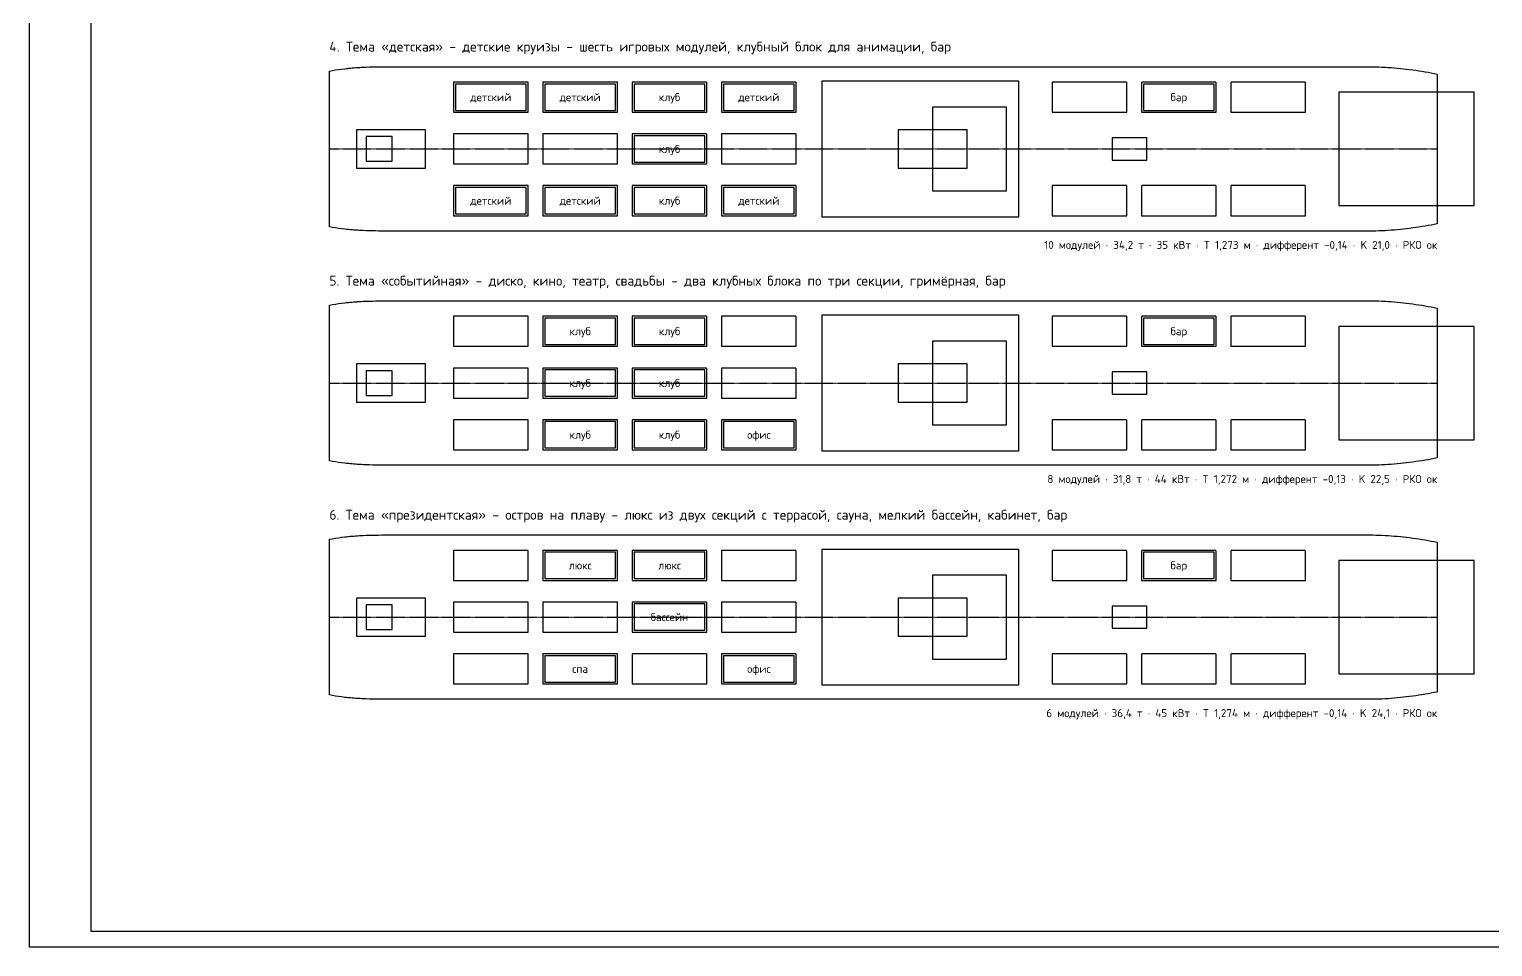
# Model space of a CAD drawing. Header units: millimetres. Extents: x -6375 to 203875, y -121750 to 26750.
# Drawn here: x -6375 to 112500, y -121750 to -47291 of the extents above; entities that cross this region are included whole.
import ezdxf
from ezdxf.enums import TextEntityAlignment as Align

# ---------------------------------------------------------------- set-up
doc = ezdxf.new("R2010")
doc.units = ezdxf.units.MM
doc.linetypes.add('CENTER', pattern=[5.08, 3.175, -0.635, 0.635, -0.635])
doc.linetypes.add('DASHED', pattern=[1.524, 1.27, -0.254])
for name, color, linetype in [('00_РАМКА', 7, 'Continuous'), ('02_ПАЛУБЫ', 4, 'Continuous'), ('05_ОБОРУДОВАНИЕ', 5, 'Continuous'), ('07_ОСИ', 2, 'CENTER'), ('08_ТЕКСТ', 7, 'Continuous'), ('30_СЛОТЫ', 3, 'DASHED'), ('40_ОФИС', 5, 'Continuous'), ('41_СПА', 1, 'Continuous'), ('42_БАССЕЙН', 4, 'Continuous'), ('43_ДЕТСКИЙ', 3, 'Continuous'), ('44_КЛУБ', 6, 'Continuous'), ('45_ЛЮКС', 2, 'Continuous'), ('46_БАР', 30, 'Continuous')]:
    doc.layers.add(name, color=color, linetype=linetype)
doc.styles.add('ГОСТ', font='isocpeur.ttf')

msp = doc.modelspace()

# ---------------------------------------------------------------- linework, layer by layer
at = {"layer": '00_РАМКА'}
for points in [[(-6375, -121750), (203875, -121750), (203875, 26750), (-6375, 26750)], [(-1375, -120500), (202625, -120500), (202625, 25500), (-1375, 25500)]]:
    msp.add_lwpolyline(points, close=True, dxfattribs=at)
at = {"layer": '02_ПАЛУБЫ'}
for points in [[(18000, -50683), (18250, -50635), (18500, -50592), (18750, -50554), (19000, -50519), (19250, -50489), (19400, -50472), (19500, -50461), (19550, -50456), (19700, -50442), (19750, -50437), (19850, -50429), (20000, -50417), (20150, -50405), (20250, -50399), (20300, -50395), (20450, -50386), (20500, -50383), (20600, -50378), (20750, -50370), (21000, -50360), (21250, -50351), (21500, -50345), (21750, -50340), (22000, -50337), (22250, -50335), (22500, -50334), (22750, -50333), (23000, -50333), (23250, -50333), (23500, -50333), (23750, -50333), (24000, -50333), (24500, -50333), (25000, -50333), (25500, -50333), (26000, -50333), (26500, -50333), (27000, -50333), (27500, -50333), (28000, -50333), (28500, -50333), (29000, -50333), (29500, -50333), (30000, -50333), (30500, -50333), (31000, -50333), (31500, -50333), (32000, -50333), (32500, -50333), (33000, -50333), (33500, -50333), (34000, -50333), (34500, -50333), (35000, -50333), (35500, -50333), (36000, -50333), (36500, -50333), (37000, -50333), (37500, -50333), (38000, -50333), (38500, -50333), (39000, -50333), (39500, -50333), (40000, -50333), (40500, -50333), (41000, -50333), (41500, -50333), (42000, -50333), (42500, -50333), (43000, -50333), (43500, -50333), (44000, -50333), (44500, -50333), (45000, -50333), (45500, -50333), (46000, -50333), (46500, -50333), (47000, -50333), (47500, -50333), (48000, -50333), (48500, -50333), (49000, -50333), (49500, -50333), (50000, -50333), (50500, -50333), (51000, -50333), (51500, -50333), (52000, -50333), (52500, -50333), (53000, -50333), (53500, -50333), (54000, -50333), (54500, -50333), (55000, -50333), (55500, -50333), (56000, -50333), (56500, -50333), (57000, -50333), (57400, -50333), (57500, -50333), (57550, -50333), (57700, -50333), (57850, -50333), (58000, -50333), (58150, -50333), (58300, -50333), (58450, -50333), (58500, -50333), (58600, -50333), (59000, -50333), (59500, -50333), (60000, -50333), (60500, -50333), (61000, -50333), (61500, -50333), (62000, -50333), (62500, -50333), (63000, -50333), (63500, -50333), (64000, -50333), (64500, -50333), (65000, -50333), (65500, -50333), (66000, -50333), (66500, -50333), (67000, -50333), (67500, -50333), (68000, -50333), (68500, -50333), (69000, -50333), (69500, -50333), (70000, -50333), (70500, -50333), (71000, -50333), (71500, -50333), (72000, -50333), (72500, -50333), (73000, -50333), (73400, -50333), (73500, -50333), (73550, -50333), (73700, -50333), (73850, -50333), (74000, -50333), (74150, -50333), (74300, -50333), (74450, -50333), (74500, -50333), (74600, -50333), (75000, -50333), (75500, -50333), (76000, -50333), (76500, -50333), (77000, -50333), (77500, -50333), (78000, -50333), (78500, -50333), (79000, -50333), (79500, -50333), (80000, -50333), (80500, -50333), (81000, -50333), (81500, -50333), (82000, -50333), (82500, -50333), (83000, -50333), (83500, -50333), (84000, -50333), (84500, -50333), (85000, -50333), (85500, -50333), (86000, -50333), (86500, -50333), (87000, -50333), (87500, -50333), (88000, -50333), (88500, -50333), (89000, -50333), (89500, -50333), (90000, -50333), (90500, -50333), (91000, -50333), (91500, -50333), (92000, -50333), (92500, -50333), (93000, -50333), (93500, -50333), (94000, -50333), (94500, -50333), (95000, -50333), (95500, -50333), (96000, -50333), (96500, -50333), (97000, -50333), (97500, -50333), (98000, -50333), (98500, -50333), (99000, -50333), (99500, -50333), (100000, -50333), (100500, -50333), (101000, -50333), (101250, -50333), (101500, -50333), (101750, -50333), (102000, -50333), (102250, -50333), (102500, -50333), (102750, -50333), (103000, -50336), (103250, -50342), (103500, -50352), (103750, -50364), (104000, -50379), (104250, -50397), (104500, -50417), (104750, -50439), (105000, -50463), (105250, -50490), (105500, -50519), (105750, -50550), (106000, -50583), (106250, -50618), (106500, -50655), (106750, -50694), (107000, -50735), (107250, -50778), (107500, -50823), (107750, -50871), (108000, -50920), (108000, -63080), (107750, -63129), (107500, -63177), (107250, -63222), (107000, -63265), (106750, -63306), (106500, -63345), (106250, -63382), (106000, -63417), (105750, -63450), (105500, -63481), (105250, -63510), (105000, -63537), (104750, -63561), (104500, -63583), (104250, -63603), (104000, -63621), (103750, -63636), (103500, -63648), (103250, -63658), (103000, -63664), (102750, -63667), (102500, -63667), (102250, -63667), (102000, -63667), (101750, -63667), (101500, -63667), (101250, -63667), (101000, -63667), (100500, -63667), (100000, -63667), (99500, -63667), (99000, -63667), (98500, -63667), (98000, -63667), (97500, -63667), (97000, -63667), (96500, -63667), (96000, -63667), (95500, -63667), (95000, -63667), (94500, -63667), (94000, -63667), (93500, -63667), (93000, -63667), (92500, -63667), (92000, -63667), (91500, -63667), (91000, -63667), (90500, -63667), (90000, -63667), (89500, -63667), (89000, -63667), (88500, -63667), (88000, -63667), (87500, -63667), (87000, -63667), (86500, -63667), (86000, -63667), (85500, -63667), (85000, -63667), (84500, -63667), (84000, -63667), (83500, -63667), (83000, -63667), (82500, -63667), (82000, -63667), (81500, -63667), (81000, -63667), (80500, -63667), (80000, -63667), (79500, -63667), (79000, -63667), (78500, -63667), (78000, -63667), (77500, -63667), (77000, -63667), (76500, -63667), (76000, -63667), (75500, -63667), (75000, -63667), (74600, -63667), (74500, -63667), (74450, -63667), (74300, -63667), (74150, -63667), (74000, -63667), (73850, -63667), (73700, -63667), (73550, -63667), (73500, -63667), (73400, -63667), (73000, -63667), (72500, -63667), (72000, -63667), (71500, -63667), (71000, -63667), (70500, -63667), (70000, -63667), (69500, -63667), (69000, -63667), (68500, -63667), (68000, -63667), (67500, -63667), (67000, -63667), (66500, -63667), (66000, -63667), (65500, -63667), (65000, -63667), (64500, -63667), (64000, -63667), (63500, -63667), (63000, -63667), (62500, -63667), (62000, -63667), (61500, -63667), (61000, -63667), (60500, -63667), (60000, -63667), (59500, -63667), (59000, -63667), (58600, -63667), (58500, -63667), (58450, -63667), (58300, -63667), (58150, -63667), (58000, -63667), (57850, -63667), (57700, -63667), (57550, -63667), (57500, -63667), (57400, -63667), (57000, -63667), (56500, -63667), (56000, -63667), (55500, -63667), (55000, -63667), (54500, -63667), (54000, -63667), (53500, -63667), (53000, -63667), (52500, -63667), (52000, -63667), (51500, -63667), (51000, -63667), (50500, -63667), (50000, -63667), (49500, -63667), (49000, -63667), (48500, -63667), (48000, -63667), (47500, -63667), (47000, -63667), (46500, -63667), (46000, -63667), (45500, -63667), (45000, -63667), (44500, -63667), (44000, -63667), (43500, -63667), (43000, -63667), (42500, -63667), (42000, -63667), (41500, -63667), (41000, -63667), (40500, -63667), (40000, -63667), (39500, -63667), (39000, -63667), (38500, -63667), (38000, -63667), (37500, -63667), (37000, -63667), (36500, -63667), (36000, -63667), (35500, -63667), (35000, -63667), (34500, -63667), (34000, -63667), (33500, -63667), (33000, -63667), (32500, -63667), (32000, -63667), (31500, -63667), (31000, -63667), (30500, -63667), (30000, -63667), (29500, -63667), (29000, -63667), (28500, -63667), (28000, -63667), (27500, -63667), (27000, -63667), (26500, -63667), (26000, -63667), (25500, -63667), (25000, -63667), (24500, -63667), (24000, -63667), (23750, -63667), (23500, -63667), (23250, -63667), (23000, -63667), (22750, -63667), (22500, -63666), (22250, -63665), (22000, -63663), (21750, -63660), (21500, -63655), (21250, -63649), (21000, -63640), (20750, -63630), (20600, -63622), (20500, -63617), (20450, -63614), (20300, -63605), (20250, -63601), (20150, -63595), (20000, -63583), (19850, -63571), (19750, -63563), (19700, -63558), (19550, -63544), (19500, -63539), (19400, -63528), (19250, -63511), (19000, -63481), (18750, -63446), (18500, -63408), (18250, -63365), (18000, -63317)], [(18000, -69683), (18250, -69635), (18500, -69592), (18750, -69554), (19000, -69519), (19250, -69489), (19400, -69472), (19500, -69461), (19550, -69456), (19700, -69442), (19750, -69437), (19850, -69429), (20000, -69417), (20150, -69405), (20250, -69399), (20300, -69395), (20450, -69386), (20500, -69383), (20600, -69378), (20750, -69370), (21000, -69360), (21250, -69351), (21500, -69345), (21750, -69340), (22000, -69337), (22250, -69335), (22500, -69334), (22750, -69333), (23000, -69333), (23250, -69333), (23500, -69333), (23750, -69333), (24000, -69333), (24500, -69333), (25000, -69333), (25500, -69333), (26000, -69333), (26500, -69333), (27000, -69333), (27500, -69333), (28000, -69333), (28500, -69333), (29000, -69333), (29500, -69333), (30000, -69333), (30500, -69333), (31000, -69333), (31500, -69333), (32000, -69333), (32500, -69333), (33000, -69333), (33500, -69333), (34000, -69333), (34500, -69333), (35000, -69333), (35500, -69333), (36000, -69333), (36500, -69333), (37000, -69333), (37500, -69333), (38000, -69333), (38500, -69333), (39000, -69333), (39500, -69333), (40000, -69333), (40500, -69333), (41000, -69333), (41500, -69333), (42000, -69333), (42500, -69333), (43000, -69333), (43500, -69333), (44000, -69333), (44500, -69333), (45000, -69333), (45500, -69333), (46000, -69333), (46500, -69333), (47000, -69333), (47500, -69333), (48000, -69333), (48500, -69333), (49000, -69333), (49500, -69333), (50000, -69333), (50500, -69333), (51000, -69333), (51500, -69333), (52000, -69333), (52500, -69333), (53000, -69333), (53500, -69333), (54000, -69333), (54500, -69333), (55000, -69333), (55500, -69333), (56000, -69333), (56500, -69333), (57000, -69333), (57400, -69333), (57500, -69333), (57550, -69333), (57700, -69333), (57850, -69333), (58000, -69333), (58150, -69333), (58300, -69333), (58450, -69333), (58500, -69333), (58600, -69333), (59000, -69333), (59500, -69333), (60000, -69333), (60500, -69333), (61000, -69333), (61500, -69333), (62000, -69333), (62500, -69333), (63000, -69333), (63500, -69333), (64000, -69333), (64500, -69333), (65000, -69333), (65500, -69333), (66000, -69333), (66500, -69333), (67000, -69333), (67500, -69333), (68000, -69333), (68500, -69333), (69000, -69333), (69500, -69333), (70000, -69333), (70500, -69333), (71000, -69333), (71500, -69333), (72000, -69333), (72500, -69333), (73000, -69333), (73400, -69333), (73500, -69333), (73550, -69333), (73700, -69333), (73850, -69333), (74000, -69333), (74150, -69333), (74300, -69333), (74450, -69333), (74500, -69333), (74600, -69333), (75000, -69333), (75500, -69333), (76000, -69333), (76500, -69333), (77000, -69333), (77500, -69333), (78000, -69333), (78500, -69333), (79000, -69333), (79500, -69333), (80000, -69333), (80500, -69333), (81000, -69333), (81500, -69333), (82000, -69333), (82500, -69333), (83000, -69333), (83500, -69333), (84000, -69333), (84500, -69333), (85000, -69333), (85500, -69333), (86000, -69333), (86500, -69333), (87000, -69333), (87500, -69333), (88000, -69333), (88500, -69333), (89000, -69333), (89500, -69333), (90000, -69333), (90500, -69333), (91000, -69333), (91500, -69333), (92000, -69333), (92500, -69333), (93000, -69333), (93500, -69333), (94000, -69333), (94500, -69333), (95000, -69333), (95500, -69333), (96000, -69333), (96500, -69333), (97000, -69333), (97500, -69333), (98000, -69333), (98500, -69333), (99000, -69333), (99500, -69333), (100000, -69333), (100500, -69333), (101000, -69333), (101250, -69333), (101500, -69333), (101750, -69333), (102000, -69333), (102250, -69333), (102500, -69333), (102750, -69333), (103000, -69336), (103250, -69342), (103500, -69352), (103750, -69364), (104000, -69379), (104250, -69397), (104500, -69417), (104750, -69439), (105000, -69463), (105250, -69490), (105500, -69519), (105750, -69550), (106000, -69583), (106250, -69618), (106500, -69655), (106750, -69694), (107000, -69735), (107250, -69778), (107500, -69823), (107750, -69871), (108000, -69920), (108000, -82080), (107750, -82129), (107500, -82177), (107250, -82222), (107000, -82265), (106750, -82306), (106500, -82345), (106250, -82382), (106000, -82417), (105750, -82450), (105500, -82481), (105250, -82510), (105000, -82537), (104750, -82561), (104500, -82583), (104250, -82603), (104000, -82621), (103750, -82636), (103500, -82648), (103250, -82658), (103000, -82664), (102750, -82667), (102500, -82667), (102250, -82667), (102000, -82667), (101750, -82667), (101500, -82667), (101250, -82667), (101000, -82667), (100500, -82667), (100000, -82667), (99500, -82667), (99000, -82667), (98500, -82667), (98000, -82667), (97500, -82667), (97000, -82667), (96500, -82667), (96000, -82667), (95500, -82667), (95000, -82667), (94500, -82667), (94000, -82667), (93500, -82667), (93000, -82667), (92500, -82667), (92000, -82667), (91500, -82667), (91000, -82667), (90500, -82667), (90000, -82667), (89500, -82667), (89000, -82667), (88500, -82667), (88000, -82667), (87500, -82667), (87000, -82667), (86500, -82667), (86000, -82667), (85500, -82667), (85000, -82667), (84500, -82667), (84000, -82667), (83500, -82667), (83000, -82667), (82500, -82667), (82000, -82667), (81500, -82667), (81000, -82667), (80500, -82667), (80000, -82667), (79500, -82667), (79000, -82667), (78500, -82667), (78000, -82667), (77500, -82667), (77000, -82667), (76500, -82667), (76000, -82667), (75500, -82667), (75000, -82667), (74600, -82667), (74500, -82667), (74450, -82667), (74300, -82667), (74150, -82667), (74000, -82667), (73850, -82667), (73700, -82667), (73550, -82667), (73500, -82667), (73400, -82667), (73000, -82667), (72500, -82667), (72000, -82667), (71500, -82667), (71000, -82667), (70500, -82667), (70000, -82667), (69500, -82667), (69000, -82667), (68500, -82667), (68000, -82667), (67500, -82667), (67000, -82667), (66500, -82667), (66000, -82667), (65500, -82667), (65000, -82667), (64500, -82667), (64000, -82667), (63500, -82667), (63000, -82667), (62500, -82667), (62000, -82667), (61500, -82667), (61000, -82667), (60500, -82667), (60000, -82667), (59500, -82667), (59000, -82667), (58600, -82667), (58500, -82667), (58450, -82667), (58300, -82667), (58150, -82667), (58000, -82667), (57850, -82667), (57700, -82667), (57550, -82667), (57500, -82667), (57400, -82667), (57000, -82667), (56500, -82667), (56000, -82667), (55500, -82667), (55000, -82667), (54500, -82667), (54000, -82667), (53500, -82667), (53000, -82667), (52500, -82667), (52000, -82667), (51500, -82667), (51000, -82667), (50500, -82667), (50000, -82667), (49500, -82667), (49000, -82667), (48500, -82667), (48000, -82667), (47500, -82667), (47000, -82667), (46500, -82667), (46000, -82667), (45500, -82667), (45000, -82667), (44500, -82667), (44000, -82667), (43500, -82667), (43000, -82667), (42500, -82667), (42000, -82667), (41500, -82667), (41000, -82667), (40500, -82667), (40000, -82667), (39500, -82667), (39000, -82667), (38500, -82667), (38000, -82667), (37500, -82667), (37000, -82667), (36500, -82667), (36000, -82667), (35500, -82667), (35000, -82667), (34500, -82667), (34000, -82667), (33500, -82667), (33000, -82667), (32500, -82667), (32000, -82667), (31500, -82667), (31000, -82667), (30500, -82667), (30000, -82667), (29500, -82667), (29000, -82667), (28500, -82667), (28000, -82667), (27500, -82667), (27000, -82667), (26500, -82667), (26000, -82667), (25500, -82667), (25000, -82667), (24500, -82667), (24000, -82667), (23750, -82667), (23500, -82667), (23250, -82667), (23000, -82667), (22750, -82667), (22500, -82666), (22250, -82665), (22000, -82663), (21750, -82660), (21500, -82655), (21250, -82649), (21000, -82640), (20750, -82630), (20600, -82622), (20500, -82617), (20450, -82614), (20300, -82605), (20250, -82601), (20150, -82595), (20000, -82583), (19850, -82571), (19750, -82563), (19700, -82558), (19550, -82544), (19500, -82539), (19400, -82528), (19250, -82511), (19000, -82481), (18750, -82446), (18500, -82408), (18250, -82365), (18000, -82317)], [(18000, -88683), (18250, -88635), (18500, -88592), (18750, -88554), (19000, -88519), (19250, -88489), (19400, -88472), (19500, -88461), (19550, -88456), (19700, -88442), (19750, -88437), (19850, -88429), (20000, -88417), (20150, -88405), (20250, -88399), (20300, -88395), (20450, -88386), (20500, -88383), (20600, -88378), (20750, -88370), (21000, -88360), (21250, -88351), (21500, -88345), (21750, -88340), (22000, -88337), (22250, -88335), (22500, -88334), (22750, -88333), (23000, -88333), (23250, -88333), (23500, -88333), (23750, -88333), (24000, -88333), (24500, -88333), (25000, -88333), (25500, -88333), (26000, -88333), (26500, -88333), (27000, -88333), (27500, -88333), (28000, -88333), (28500, -88333), (29000, -88333), (29500, -88333), (30000, -88333), (30500, -88333), (31000, -88333), (31500, -88333), (32000, -88333), (32500, -88333), (33000, -88333), (33500, -88333), (34000, -88333), (34500, -88333), (35000, -88333), (35500, -88333), (36000, -88333), (36500, -88333), (37000, -88333), (37500, -88333), (38000, -88333), (38500, -88333), (39000, -88333), (39500, -88333), (40000, -88333), (40500, -88333), (41000, -88333), (41500, -88333), (42000, -88333), (42500, -88333), (43000, -88333), (43500, -88333), (44000, -88333), (44500, -88333), (45000, -88333), (45500, -88333), (46000, -88333), (46500, -88333), (47000, -88333), (47500, -88333), (48000, -88333), (48500, -88333), (49000, -88333), (49500, -88333), (50000, -88333), (50500, -88333), (51000, -88333), (51500, -88333), (52000, -88333), (52500, -88333), (53000, -88333), (53500, -88333), (54000, -88333), (54500, -88333), (55000, -88333), (55500, -88333), (56000, -88333), (56500, -88333), (57000, -88333), (57400, -88333), (57500, -88333), (57550, -88333), (57700, -88333), (57850, -88333), (58000, -88333), (58150, -88333), (58300, -88333), (58450, -88333), (58500, -88333), (58600, -88333), (59000, -88333), (59500, -88333), (60000, -88333), (60500, -88333), (61000, -88333), (61500, -88333), (62000, -88333), (62500, -88333), (63000, -88333), (63500, -88333), (64000, -88333), (64500, -88333), (65000, -88333), (65500, -88333), (66000, -88333), (66500, -88333), (67000, -88333), (67500, -88333), (68000, -88333), (68500, -88333), (69000, -88333), (69500, -88333), (70000, -88333), (70500, -88333), (71000, -88333), (71500, -88333), (72000, -88333), (72500, -88333), (73000, -88333), (73400, -88333), (73500, -88333), (73550, -88333), (73700, -88333), (73850, -88333), (74000, -88333), (74150, -88333), (74300, -88333), (74450, -88333), (74500, -88333), (74600, -88333), (75000, -88333), (75500, -88333), (76000, -88333), (76500, -88333), (77000, -88333), (77500, -88333), (78000, -88333), (78500, -88333), (79000, -88333), (79500, -88333), (80000, -88333), (80500, -88333), (81000, -88333), (81500, -88333), (82000, -88333), (82500, -88333), (83000, -88333), (83500, -88333), (84000, -88333), (84500, -88333), (85000, -88333), (85500, -88333), (86000, -88333), (86500, -88333), (87000, -88333), (87500, -88333), (88000, -88333), (88500, -88333), (89000, -88333), (89500, -88333), (90000, -88333), (90500, -88333), (91000, -88333), (91500, -88333), (92000, -88333), (92500, -88333), (93000, -88333), (93500, -88333), (94000, -88333), (94500, -88333), (95000, -88333), (95500, -88333), (96000, -88333), (96500, -88333), (97000, -88333), (97500, -88333), (98000, -88333), (98500, -88333), (99000, -88333), (99500, -88333), (100000, -88333), (100500, -88333), (101000, -88333), (101250, -88333), (101500, -88333), (101750, -88333), (102000, -88333), (102250, -88333), (102500, -88333), (102750, -88333), (103000, -88336), (103250, -88342), (103500, -88352), (103750, -88364), (104000, -88379), (104250, -88397), (104500, -88417), (104750, -88439), (105000, -88463), (105250, -88490), (105500, -88519), (105750, -88550), (106000, -88583), (106250, -88618), (106500, -88655), (106750, -88694), (107000, -88735), (107250, -88778), (107500, -88823), (107750, -88871), (108000, -88920), (108000, -101080), (107750, -101129), (107500, -101177), (107250, -101222), (107000, -101265), (106750, -101306), (106500, -101345), (106250, -101382), (106000, -101417), (105750, -101450), (105500, -101481), (105250, -101510), (105000, -101537), (104750, -101561), (104500, -101583), (104250, -101603), (104000, -101621), (103750, -101636), (103500, -101648), (103250, -101658), (103000, -101664), (102750, -101667), (102500, -101667), (102250, -101667), (102000, -101667), (101750, -101667), (101500, -101667), (101250, -101667), (101000, -101667), (100500, -101667), (100000, -101667), (99500, -101667), (99000, -101667), (98500, -101667), (98000, -101667), (97500, -101667), (97000, -101667), (96500, -101667), (96000, -101667), (95500, -101667), (95000, -101667), (94500, -101667), (94000, -101667), (93500, -101667), (93000, -101667), (92500, -101667), (92000, -101667), (91500, -101667), (91000, -101667), (90500, -101667), (90000, -101667), (89500, -101667), (89000, -101667), (88500, -101667), (88000, -101667), (87500, -101667), (87000, -101667), (86500, -101667), (86000, -101667), (85500, -101667), (85000, -101667), (84500, -101667), (84000, -101667), (83500, -101667), (83000, -101667), (82500, -101667), (82000, -101667), (81500, -101667), (81000, -101667), (80500, -101667), (80000, -101667), (79500, -101667), (79000, -101667), (78500, -101667), (78000, -101667), (77500, -101667), (77000, -101667), (76500, -101667), (76000, -101667), (75500, -101667), (75000, -101667), (74600, -101667), (74500, -101667), (74450, -101667), (74300, -101667), (74150, -101667), (74000, -101667), (73850, -101667), (73700, -101667), (73550, -101667), (73500, -101667), (73400, -101667), (73000, -101667), (72500, -101667), (72000, -101667), (71500, -101667), (71000, -101667), (70500, -101667), (70000, -101667), (69500, -101667), (69000, -101667), (68500, -101667), (68000, -101667), (67500, -101667), (67000, -101667), (66500, -101667), (66000, -101667), (65500, -101667), (65000, -101667), (64500, -101667), (64000, -101667), (63500, -101667), (63000, -101667), (62500, -101667), (62000, -101667), (61500, -101667), (61000, -101667), (60500, -101667), (60000, -101667), (59500, -101667), (59000, -101667), (58600, -101667), (58500, -101667), (58450, -101667), (58300, -101667), (58150, -101667), (58000, -101667), (57850, -101667), (57700, -101667), (57550, -101667), (57500, -101667), (57400, -101667), (57000, -101667), (56500, -101667), (56000, -101667), (55500, -101667), (55000, -101667), (54500, -101667), (54000, -101667), (53500, -101667), (53000, -101667), (52500, -101667), (52000, -101667), (51500, -101667), (51000, -101667), (50500, -101667), (50000, -101667), (49500, -101667), (49000, -101667), (48500, -101667), (48000, -101667), (47500, -101667), (47000, -101667), (46500, -101667), (46000, -101667), (45500, -101667), (45000, -101667), (44500, -101667), (44000, -101667), (43500, -101667), (43000, -101667), (42500, -101667), (42000, -101667), (41500, -101667), (41000, -101667), (40500, -101667), (40000, -101667), (39500, -101667), (39000, -101667), (38500, -101667), (38000, -101667), (37500, -101667), (37000, -101667), (36500, -101667), (36000, -101667), (35500, -101667), (35000, -101667), (34500, -101667), (34000, -101667), (33500, -101667), (33000, -101667), (32500, -101667), (32000, -101667), (31500, -101667), (31000, -101667), (30500, -101667), (30000, -101667), (29500, -101667), (29000, -101667), (28500, -101667), (28000, -101667), (27500, -101667), (27000, -101667), (26500, -101667), (26000, -101667), (25500, -101667), (25000, -101667), (24500, -101667), (24000, -101667), (23750, -101667), (23500, -101667), (23250, -101667), (23000, -101667), (22750, -101667), (22500, -101666), (22250, -101665), (22000, -101663), (21750, -101660), (21500, -101655), (21250, -101649), (21000, -101640), (20750, -101630), (20600, -101622), (20500, -101617), (20450, -101614), (20300, -101605), (20250, -101601), (20150, -101595), (20000, -101583), (19850, -101571), (19750, -101563), (19700, -101558), (19550, -101544), (19500, -101539), (19400, -101528), (19250, -101511), (19000, -101481), (18750, -101446), (18500, -101408), (18250, -101365), (18000, -101317)]]:
    msp.add_lwpolyline(points, close=True, dxfattribs=at)
at = {"layer": '05_ОБОРУДОВАНИЕ'}
for points in [[(58000, -62500), (74000, -62500), (74000, -51500), (58000, -51500)], [(100000, -61600), (111000, -61600), (111000, -52400), (100000, -52400)], [(67000, -60400), (73000, -60400), (73000, -53600), (67000, -53600)], [(20200, -58550), (25800, -58550), (25800, -55450), (20200, -55450)], [(64200, -58550), (69800, -58550), (69800, -55450), (64200, -55450)], [(21000, -58000), (23100, -58000), (23100, -56000), (21000, -56000)], [(81600, -57900), (84400, -57900), (84400, -56100), (81600, -56100)], [(58000, -81500), (74000, -81500), (74000, -70500), (58000, -70500)], [(100000, -80600), (111000, -80600), (111000, -71400), (100000, -71400)], [(67000, -79400), (73000, -79400), (73000, -72600), (67000, -72600)], [(20200, -77550), (25800, -77550), (25800, -74450), (20200, -74450)], [(64200, -77550), (69800, -77550), (69800, -74450), (64200, -74450)], [(21000, -77000), (23100, -77000), (23100, -75000), (21000, -75000)], [(81600, -76900), (84400, -76900), (84400, -75100), (81600, -75100)], [(58000, -100500), (74000, -100500), (74000, -89500), (58000, -89500)], [(100000, -99600), (111000, -99600), (111000, -90400), (100000, -90400)], [(67000, -98400), (73000, -98400), (73000, -91600), (67000, -91600)], [(20200, -96550), (25800, -96550), (25800, -93450), (20200, -93450)], [(64200, -96550), (69800, -96550), (69800, -93450), (64200, -93450)], [(21000, -96000), (23100, -96000), (23100, -94000), (21000, -94000)], [(81600, -95900), (84400, -95900), (84400, -94100), (81600, -94100)]]:
    msp.add_lwpolyline(points, close=True, dxfattribs=at)
at = {"layer": '07_ОСИ'}
for p, q in [((18000, -57000), (108000, -57000)), ((18000, -76000), (108000, -76000)), ((18000, -95000), (108000, -95000))]:
    msp.add_line(p, q, dxfattribs=at)
at = {"layer": '30_СЛОТЫ'}
for points in [[(28084, -54019), (34142, -54019), (34142, -51581), (28084, -51581)], [(35342, -54019), (41400, -54019), (41400, -51581), (35342, -51581)], [(42600, -54019), (48658, -54019), (48658, -51581), (42600, -51581)], [(49858, -54019), (55916, -54019), (55916, -51581), (49858, -51581)], [(76713, -54019), (82771, -54019), (82771, -51581), (76713, -51581)], [(83971, -54019), (90029, -54019), (90029, -51581), (83971, -51581)], [(91229, -54019), (97287, -54019), (97287, -51581), (91229, -51581)], [(28084, -58219), (34142, -58219), (34142, -55781), (28084, -55781)], [(35342, -58219), (41400, -58219), (41400, -55781), (35342, -55781)], [(42600, -58219), (48658, -58219), (48658, -55781), (42600, -55781)], [(49858, -58219), (55916, -58219), (55916, -55781), (49858, -55781)], [(28084, -62419), (34142, -62419), (34142, -59981), (28084, -59981)], [(35342, -62419), (41400, -62419), (41400, -59981), (35342, -59981)], [(42600, -62419), (48658, -62419), (48658, -59981), (42600, -59981)], [(49858, -62419), (55916, -62419), (55916, -59981), (49858, -59981)], [(76713, -62419), (82771, -62419), (82771, -59981), (76713, -59981)], [(83971, -62419), (90029, -62419), (90029, -59981), (83971, -59981)], [(91229, -62419), (97287, -62419), (97287, -59981), (91229, -59981)], [(28084, -73019), (34142, -73019), (34142, -70581), (28084, -70581)], [(35342, -73019), (41400, -73019), (41400, -70581), (35342, -70581)], [(42600, -73019), (48658, -73019), (48658, -70581), (42600, -70581)], [(49858, -73019), (55916, -73019), (55916, -70581), (49858, -70581)], [(76713, -73019), (82771, -73019), (82771, -70581), (76713, -70581)], [(83971, -73019), (90029, -73019), (90029, -70581), (83971, -70581)], [(91229, -73019), (97287, -73019), (97287, -70581), (91229, -70581)], [(28084, -77219), (34142, -77219), (34142, -74781), (28084, -74781)], [(35342, -77219), (41400, -77219), (41400, -74781), (35342, -74781)], [(42600, -77219), (48658, -77219), (48658, -74781), (42600, -74781)], [(49858, -77219), (55916, -77219), (55916, -74781), (49858, -74781)], [(28084, -81419), (34142, -81419), (34142, -78981), (28084, -78981)], [(35342, -81419), (41400, -81419), (41400, -78981), (35342, -78981)], [(42600, -81419), (48658, -81419), (48658, -78981), (42600, -78981)], [(49858, -81419), (55916, -81419), (55916, -78981), (49858, -78981)], [(76713, -81419), (82771, -81419), (82771, -78981), (76713, -78981)], [(83971, -81419), (90029, -81419), (90029, -78981), (83971, -78981)], [(91229, -81419), (97287, -81419), (97287, -78981), (91229, -78981)], [(28084, -92019), (34142, -92019), (34142, -89581), (28084, -89581)], [(35342, -92019), (41400, -92019), (41400, -89581), (35342, -89581)], [(42600, -92019), (48658, -92019), (48658, -89581), (42600, -89581)], [(49858, -92019), (55916, -92019), (55916, -89581), (49858, -89581)], [(76713, -92019), (82771, -92019), (82771, -89581), (76713, -89581)], [(83971, -92019), (90029, -92019), (90029, -89581), (83971, -89581)], [(91229, -92019), (97287, -92019), (97287, -89581), (91229, -89581)], [(28084, -96219), (34142, -96219), (34142, -93781), (28084, -93781)], [(35342, -96219), (41400, -96219), (41400, -93781), (35342, -93781)], [(42600, -96219), (48658, -96219), (48658, -93781), (42600, -93781)], [(49858, -96219), (55916, -96219), (55916, -93781), (49858, -93781)], [(28084, -100419), (34142, -100419), (34142, -97981), (28084, -97981)], [(35342, -100419), (41400, -100419), (41400, -97981), (35342, -97981)], [(42600, -100419), (48658, -100419), (48658, -97981), (42600, -97981)], [(49858, -100419), (55916, -100419), (55916, -97981), (49858, -97981)], [(76713, -100419), (82771, -100419), (82771, -97981), (76713, -97981)], [(83971, -100419), (90029, -100419), (90029, -97981), (83971, -97981)], [(91229, -100419), (97287, -100419), (97287, -97981), (91229, -97981)]]:
    msp.add_lwpolyline(points, close=True, dxfattribs=at)
at = {"layer": '40_ОФИС'}
for points in [[(50008, -81269), (55766, -81269), (55766, -79131), (50008, -79131)], [(50008, -100269), (55766, -100269), (55766, -98131), (50008, -98131)]]:
    msp.add_lwpolyline(points, close=True, dxfattribs=at)
at = {"layer": '41_СПА'}
msp.add_lwpolyline([(35492, -100269), (41250, -100269), (41250, -98131), (35492, -98131)], close=True, dxfattribs=at)
at = {"layer": '42_БАССЕЙН'}
msp.add_lwpolyline([(42750, -96069), (48508, -96069), (48508, -93931), (42750, -93931)], close=True, dxfattribs=at)
at = {"layer": '43_ДЕТСКИЙ'}
for points in [[(28234, -53869), (33992, -53869), (33992, -51731), (28234, -51731)], [(35492, -53869), (41250, -53869), (41250, -51731), (35492, -51731)], [(50008, -53869), (55766, -53869), (55766, -51731), (50008, -51731)], [(28234, -62269), (33992, -62269), (33992, -60131), (28234, -60131)], [(35492, -62269), (41250, -62269), (41250, -60131), (35492, -60131)], [(50008, -62269), (55766, -62269), (55766, -60131), (50008, -60131)]]:
    msp.add_lwpolyline(points, close=True, dxfattribs=at)
at = {"layer": '44_КЛУБ'}
for points in [[(42750, -53869), (48508, -53869), (48508, -51731), (42750, -51731)], [(42750, -58069), (48508, -58069), (48508, -55931), (42750, -55931)], [(42750, -62269), (48508, -62269), (48508, -60131), (42750, -60131)], [(35492, -72869), (41250, -72869), (41250, -70731), (35492, -70731)], [(42750, -72869), (48508, -72869), (48508, -70731), (42750, -70731)], [(35492, -77069), (41250, -77069), (41250, -74931), (35492, -74931)], [(42750, -77069), (48508, -77069), (48508, -74931), (42750, -74931)], [(35492, -81269), (41250, -81269), (41250, -79131), (35492, -79131)], [(42750, -81269), (48508, -81269), (48508, -79131), (42750, -79131)]]:
    msp.add_lwpolyline(points, close=True, dxfattribs=at)
at = {"layer": '45_ЛЮКС'}
for points in [[(35492, -91869), (41250, -91869), (41250, -89731), (35492, -89731)], [(42750, -91869), (48508, -91869), (48508, -89731), (42750, -89731)]]:
    msp.add_lwpolyline(points, close=True, dxfattribs=at)
at = {"layer": '46_БАР'}
for points in [[(84121, -53869), (89879, -53869), (89879, -51731), (84121, -51731)], [(84121, -72869), (89879, -72869), (89879, -70731), (84121, -70731)], [(84121, -91869), (89879, -91869), (89879, -89731), (84121, -89731)]]:
    msp.add_lwpolyline(points, close=True, dxfattribs=at)

# ---------------------------------------------------------------- texts
at = {"layer": '08_ТЕКСТ', "style": 'ГОСТ'}
for s, p in [('4. Тема «детская» - детские круизы - шесть игровых модулей, клубный блок для анимации, бар', (18000, -49335)), ('5. Тема «событийная» - диско, кино, театр, свадьбы - два клубных блока по три секции, гримёрная, бар', (18000, -68335)), ('6. Тема «президентская» - остров на плаву - люкс из двух секций с террасой, сауна, мелкий бассейн, кабинет, бар', (18000, -87335))]:
    msp.add_text(s, height=800, dxfattribs=at).set_placement(p, align=Align.BOTTOM_LEFT)
for s, p in [('10 модулей · 34,2 т · 35 кВт · T 1,273 м · дифферент -0,14 · K 21,0 · РКО ок', (108000, -64465)), ('8 модулей · 31,8 т · 44 кВт · T 1,272 м · дифферент -0,13 · K 22,5 · РКО ок', (108000, -83465)), ('6 модулей · 36,4 т · 45 кВт · T 1,274 м · дифферент -0,14 · K 24,1 · РКО ок', (108000, -102465))]:
    msp.add_text(s, height=650, dxfattribs=at).set_placement(p, align=Align.TOP_RIGHT)
at = {"layer": '40_ОФИС', "style": 'ГОСТ'}
for p in [(52887, -80200), (52887, -99200)]:
    msp.add_text('офис', height=650, dxfattribs=at).set_placement(p, align=Align.MIDDLE_CENTER)
at = {"layer": '41_СПА', "style": 'ГОСТ'}
msp.add_text('спа', height=650, dxfattribs=at).set_placement((38371, -99200), align=Align.MIDDLE_CENTER)
at = {"layer": '42_БАССЕЙН', "style": 'ГОСТ'}
msp.add_text('бассейн', height=650, dxfattribs=at).set_placement((45629, -95000), align=Align.MIDDLE_CENTER)
at = {"layer": '43_ДЕТСКИЙ', "style": 'ГОСТ'}
for p in [(31113, -52800), (38371, -52800), (52887, -52800), (31113, -61200), (38371, -61200), (52887, -61200)]:
    msp.add_text('детский', height=650, dxfattribs=at).set_placement(p, align=Align.MIDDLE_CENTER)
at = {"layer": '44_КЛУБ', "style": 'ГОСТ'}
for p in [(45629, -52800), (45629, -57000), (45629, -61200), (38371, -71800), (45629, -71800), (38371, -76000), (45629, -76000), (38371, -80200), (45629, -80200)]:
    msp.add_text('клуб', height=650, dxfattribs=at).set_placement(p, align=Align.MIDDLE_CENTER)
at = {"layer": '45_ЛЮКС', "style": 'ГОСТ'}
for p in [(38371, -90800), (45629, -90800)]:
    msp.add_text('люкс', height=650, dxfattribs=at).set_placement(p, align=Align.MIDDLE_CENTER)
at = {"layer": '46_БАР', "style": 'ГОСТ'}
for p in [(87000, -52800), (87000, -71800), (87000, -90800)]:
    msp.add_text('бар', height=650, dxfattribs=at).set_placement(p, align=Align.MIDDLE_CENTER)

doc.saveas('drawing.dxf')
